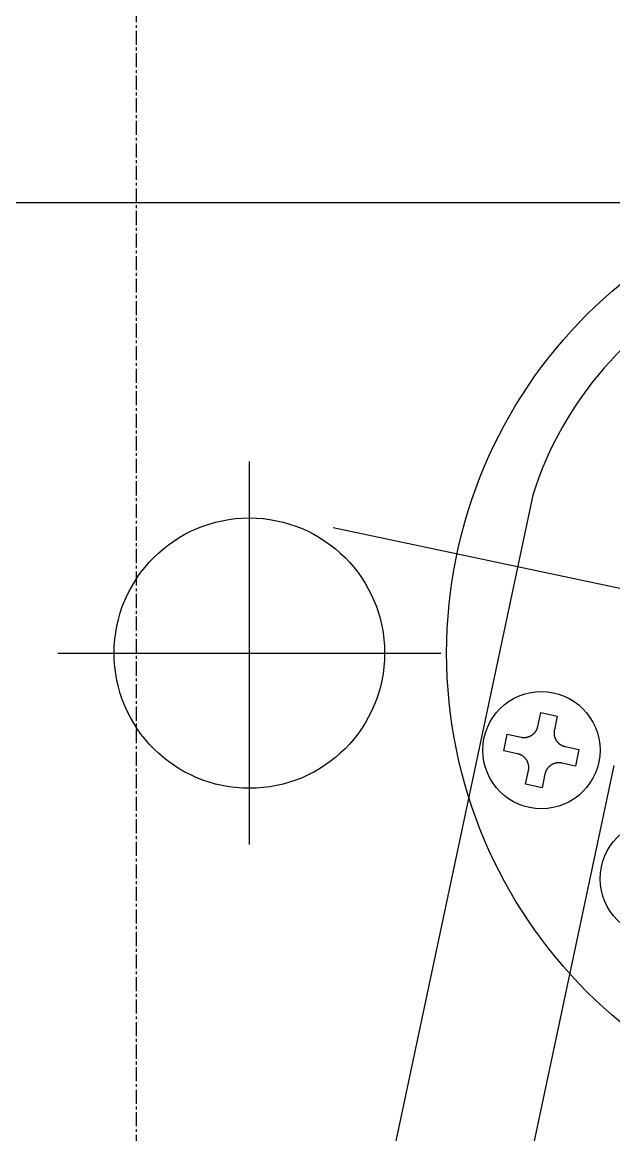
# Model space of a CAD drawing. Extents: x -668440 to 1010955, y -1678500 to 210463.
# Drawn here: x -319304 to -318779, y -897506 to -896519 of the extents above; entities that cross this region are included whole.
import ezdxf

# ---------------------------------------------------------------- set-up
doc = ezdxf.new("R2010")
doc.units = 0
doc.header["$MEASUREMENT"] = 0
doc.linetypes.add('CENTER', pattern=[2, 1.25, -0.25, 0.25, -0.25])
doc.layers.get('0').update_dxf_attribs({"color": 3, "linetype": 'CONTINUOUS'})
for name, color, linetype in [('100', 5, 'CENTER'), ('BOLT', 4, 'CONTINUOUS'), ('C400-R25-6M22_d', 7, 'CONTINUOUS'), ('chole', 7, 'CONTINUOUS'), ('cwr_d', 7, 'CONTINUOUS'), ('注記', 3, 'CONTINUOUS')]:
    doc.layers.add(name, color=color, linetype=linetype)

# ---------------------------------------------------------------- blocks, each defined once
blk = doc.blocks.new('tc02')
at = {"layer": '注記', "color": 4, "linetype": 'Continuous'}
for p, q in [((-18639.46, 32787.617), (-18639.46, 32677.617)), ((-18634.772, 32768.867), (-18633.272, 32768.867)), ((-18634.772, 32767.617), (-18634.772, 32768.867)), ((-18633.272, 32768.867), (-18633.272, 32767.617)), ((-18634.835, 32767.225), (-18634.825, 32767.254)), ((-18634.825, 32767.254), (-18634.817, 32767.283)), ((-18634.817, 32767.283), (-18634.809, 32767.313)), ((-18634.809, 32767.313), (-18634.802, 32767.343)), ((-18634.802, 32767.343), (-18634.796, 32767.373)), ((-18634.796, 32767.373), (-18634.79, 32767.403)), ((-18634.79, 32767.403), (-18634.785, 32767.434)), ((-18634.785, 32767.434), (-18634.781, 32767.464)), ((-18634.781, 32767.464), (-18634.778, 32767.494)), ((-18634.778, 32767.494), (-18634.775, 32767.525)), ((-18634.775, 32767.525), (-18634.773, 32767.556)), ((-18634.773, 32767.556), (-18634.772, 32767.586)), ((-18634.772, 32767.586), (-18634.772, 32767.617)), ((-18633.272, 32767.617), (-18633.271, 32767.586)), ((-18633.271, 32767.586), (-18633.27, 32767.556)), ((-18633.27, 32767.556), (-18633.268, 32767.525)), ((-18633.268, 32767.525), (-18633.266, 32767.494)), ((-18633.266, 32767.494), (-18633.262, 32767.464)), ((-18633.262, 32767.464), (-18633.258, 32767.434)), ((-18633.258, 32767.434), (-18633.253, 32767.403)), ((-18633.253, 32767.403), (-18633.248, 32767.373)), ((-18633.248, 32767.373), (-18633.241, 32767.343)), ((-18633.241, 32767.343), (-18633.234, 32767.313)), ((-18633.234, 32767.313), (-18633.226, 32767.283)), ((-18633.226, 32767.283), (-18633.218, 32767.254)), ((-18633.218, 32767.254), (-18633.209, 32767.225)), ((-18637.272, 32764.867), (-18637.272, 32766.367)), ((-18637.272, 32766.367), (-18636.022, 32766.367)), ((-18636.022, 32766.367), (-18635.991, 32766.367)), ((-18635.991, 32766.367), (-18635.96, 32766.368)), ((-18635.96, 32766.368), (-18635.93, 32766.37)), ((-18635.93, 32766.37), (-18635.899, 32766.373)), ((-18635.899, 32766.373), (-18635.869, 32766.376)), ((-18635.869, 32766.376), (-18635.838, 32766.38)), ((-18635.838, 32766.38), (-18635.808, 32766.385)), ((-18635.808, 32766.385), (-18635.778, 32766.391)), ((-18635.778, 32766.391), (-18635.748, 32766.397)), ((-18635.748, 32766.397), (-18635.718, 32766.404)), ((-18635.718, 32766.404), (-18635.688, 32766.412)), ((-18635.688, 32766.412), (-18635.659, 32766.421)), ((-18635.659, 32766.421), (-18635.629, 32766.43)), ((-18635.629, 32766.43), (-18635.601, 32766.44)), ((-18635.601, 32766.44), (-18635.572, 32766.45)), ((-18635.572, 32766.45), (-18635.543, 32766.462)), ((-18635.543, 32766.462), (-18635.515, 32766.474)), ((-18635.515, 32766.474), (-18635.487, 32766.487)), ((-18635.487, 32766.487), (-18635.46, 32766.5)), ((-18635.46, 32766.5), (-18635.432, 32766.514)), ((-18635.432, 32766.514), (-18635.405, 32766.529)), ((-18635.405, 32766.529), (-18635.379, 32766.544)), ((-18635.379, 32766.544), (-18635.353, 32766.561)), ((-18635.353, 32766.561), (-18635.327, 32766.577)), ((-18635.327, 32766.577), (-18635.302, 32766.595)), ((-18635.302, 32766.595), (-18635.277, 32766.613)), ((-18635.277, 32766.613), (-18635.252, 32766.631)), ((-18635.252, 32766.631), (-18635.229, 32766.65)), ((-18635.229, 32766.65), (-18635.205, 32766.67)), ((-18635.205, 32766.67), (-18635.182, 32766.69)), ((-18635.182, 32766.69), (-18635.16, 32766.711)), ((-18635.16, 32766.711), (-18635.138, 32766.733)), ((-18635.138, 32766.733), (-18635.116, 32766.755)), ((-18635.116, 32766.755), (-18635.095, 32766.777)), ((-18635.095, 32766.777), (-18635.075, 32766.8)), ((-18635.075, 32766.8), (-18635.055, 32766.824)), ((-18635.055, 32766.824), (-18635.036, 32766.848)), ((-18635.036, 32766.848), (-18635.018, 32766.872)), ((-18635.018, 32766.872), (-18635, 32766.897)), ((-18635, 32766.897), (-18634.982, 32766.922)), ((-18634.982, 32766.922), (-18634.965, 32766.948)), ((-18634.965, 32766.948), (-18634.949, 32766.974)), ((-18634.949, 32766.974), (-18634.934, 32767.001)), ((-18634.934, 32767.001), (-18634.919, 32767.028)), ((-18634.919, 32767.028), (-18634.905, 32767.055)), ((-18634.905, 32767.055), (-18634.892, 32767.082)), ((-18634.892, 32767.082), (-18634.879, 32767.11)), ((-18634.879, 32767.11), (-18634.867, 32767.138)), ((-18634.867, 32767.138), (-18634.855, 32767.167)), ((-18634.855, 32767.167), (-18634.845, 32767.196)), ((-18634.845, 32767.196), (-18634.835, 32767.225)), ((-18633.209, 32767.225), (-18633.199, 32767.196)), ((-18633.199, 32767.196), (-18633.188, 32767.167)), ((-18633.188, 32767.167), (-18633.177, 32767.138)), ((-18633.177, 32767.138), (-18633.165, 32767.11)), ((-18633.165, 32767.11), (-18633.152, 32767.082)), ((-18633.152, 32767.082), (-18633.138, 32767.055)), ((-18633.138, 32767.055), (-18633.124, 32767.028)), ((-18633.124, 32767.028), (-18633.109, 32767.001)), ((-18633.109, 32767.001), (-18633.094, 32766.974)), ((-18633.094, 32766.974), (-18633.078, 32766.948)), ((-18633.078, 32766.948), (-18633.061, 32766.922)), ((-18633.061, 32766.922), (-18633.044, 32766.897)), ((-18633.044, 32766.897), (-18633.026, 32766.872)), ((-18633.026, 32766.872), (-18633.007, 32766.848)), ((-18633.007, 32766.848), (-18632.988, 32766.824)), ((-18632.988, 32766.824), (-18632.968, 32766.8)), ((-18632.968, 32766.8), (-18632.948, 32766.777)), ((-18632.948, 32766.777), (-18632.927, 32766.755)), ((-18632.927, 32766.755), (-18632.906, 32766.733)), ((-18632.906, 32766.733), (-18632.884, 32766.711)), ((-18632.884, 32766.711), (-18632.861, 32766.69)), ((-18632.861, 32766.69), (-18632.838, 32766.67)), ((-18632.838, 32766.67), (-18632.815, 32766.65)), ((-18632.815, 32766.65), (-18632.791, 32766.631)), ((-18632.791, 32766.631), (-18632.766, 32766.613)), ((-18632.766, 32766.613), (-18632.742, 32766.595)), ((-18632.742, 32766.595), (-18632.716, 32766.577)), ((-18632.716, 32766.577), (-18632.69, 32766.561)), ((-18632.69, 32766.561), (-18632.664, 32766.544)), ((-18632.664, 32766.544), (-18632.638, 32766.529)), ((-18632.638, 32766.529), (-18632.611, 32766.514)), ((-18632.611, 32766.514), (-18632.584, 32766.5)), ((-18632.584, 32766.5), (-18632.556, 32766.487)), ((-18632.556, 32766.487), (-18632.528, 32766.474)), ((-18632.528, 32766.474), (-18632.5, 32766.462)), ((-18632.5, 32766.462), (-18632.472, 32766.45)), ((-18632.472, 32766.45), (-18632.443, 32766.44)), ((-18632.443, 32766.44), (-18632.414, 32766.43)), ((-18632.414, 32766.43), (-18632.385, 32766.421)), ((-18632.385, 32766.421), (-18632.355, 32766.412)), ((-18632.355, 32766.412), (-18632.325, 32766.404)), ((-18632.325, 32766.404), (-18632.296, 32766.397)), ((-18632.296, 32766.397), (-18632.266, 32766.391)), ((-18632.266, 32766.391), (-18632.235, 32766.385)), ((-18632.235, 32766.385), (-18632.205, 32766.38)), ((-18632.205, 32766.38), (-18632.175, 32766.376)), ((-18632.175, 32766.376), (-18632.144, 32766.373)), ((-18632.144, 32766.373), (-18632.114, 32766.37)), ((-18632.114, 32766.37), (-18632.083, 32766.368)), ((-18632.083, 32766.368), (-18632.052, 32766.367)), ((-18632.052, 32766.367), (-18632.022, 32766.367)), ((-18632.022, 32766.367), (-18630.772, 32766.367)), ((-18630.772, 32766.367), (-18630.772, 32764.867)), ((-18627.46, 32765.617), (-18627.46, 32675.617)), ((-18636.022, 32764.867), (-18637.272, 32764.867)), ((-18635.991, 32764.866), (-18636.022, 32764.867)), ((-18635.96, 32764.865), (-18635.991, 32764.866)), ((-18635.93, 32764.863), (-18635.96, 32764.865)), ((-18635.899, 32764.861), (-18635.93, 32764.863)), ((-18635.869, 32764.857), (-18635.899, 32764.861)), ((-18635.838, 32764.853), (-18635.869, 32764.857)), ((-18635.808, 32764.848), (-18635.838, 32764.853)), ((-18635.778, 32764.843), (-18635.808, 32764.848)), ((-18635.748, 32764.836), (-18635.778, 32764.843)), ((-18635.718, 32764.829), (-18635.748, 32764.836)), ((-18635.688, 32764.821), (-18635.718, 32764.829)), ((-18635.659, 32764.813), (-18635.688, 32764.821)), ((-18635.629, 32764.804), (-18635.659, 32764.813)), ((-18635.601, 32764.794), (-18635.629, 32764.804)), ((-18635.572, 32764.783), (-18635.601, 32764.794)), ((-18635.543, 32764.771), (-18635.572, 32764.783)), ((-18635.515, 32764.759), (-18635.543, 32764.771)), ((-18635.487, 32764.747), (-18635.515, 32764.759)), ((-18635.46, 32764.733), (-18635.487, 32764.747)), ((-18635.432, 32764.719), (-18635.46, 32764.733)), ((-18635.405, 32764.704), (-18635.432, 32764.719)), ((-18635.379, 32764.689), (-18635.405, 32764.704)), ((-18635.353, 32764.673), (-18635.379, 32764.689)), ((-18635.327, 32764.656), (-18635.353, 32764.673)), ((-18635.302, 32764.639), (-18635.327, 32764.656)), ((-18635.277, 32764.621), (-18635.302, 32764.639)), ((-18635.252, 32764.602), (-18635.277, 32764.621)), ((-18635.229, 32764.583), (-18635.252, 32764.602)), ((-18635.205, 32764.563), (-18635.229, 32764.583)), ((-18635.182, 32764.543), (-18635.205, 32764.563)), ((-18635.16, 32764.522), (-18635.182, 32764.543)), ((-18635.138, 32764.5), (-18635.16, 32764.522)), ((-18635.116, 32764.478), (-18635.138, 32764.5)), ((-18635.095, 32764.456), (-18635.116, 32764.478)), ((-18635.075, 32764.433), (-18635.095, 32764.456)), ((-18635.055, 32764.409), (-18635.075, 32764.433)), ((-18635.036, 32764.386), (-18635.055, 32764.409)), ((-18635.018, 32764.361), (-18635.036, 32764.386)), ((-18635, 32764.336), (-18635.018, 32764.361)), ((-18634.982, 32764.311), (-18635, 32764.336)), ((-18634.965, 32764.285), (-18634.982, 32764.311)), ((-18634.949, 32764.259), (-18634.965, 32764.285)), ((-18633.078, 32764.285), (-18633.094, 32764.259)), ((-18633.061, 32764.311), (-18633.078, 32764.285)), ((-18633.044, 32764.336), (-18633.061, 32764.311)), ((-18633.026, 32764.361), (-18633.044, 32764.336)), ((-18633.007, 32764.386), (-18633.026, 32764.361)), ((-18632.988, 32764.409), (-18633.007, 32764.386)), ((-18632.968, 32764.433), (-18632.988, 32764.409)), ((-18632.948, 32764.456), (-18632.968, 32764.433)), ((-18632.927, 32764.478), (-18632.948, 32764.456)), ((-18632.906, 32764.5), (-18632.927, 32764.478)), ((-18632.884, 32764.522), (-18632.906, 32764.5)), ((-18632.861, 32764.543), (-18632.884, 32764.522)), ((-18632.838, 32764.563), (-18632.861, 32764.543)), ((-18632.815, 32764.583), (-18632.838, 32764.563)), ((-18632.791, 32764.602), (-18632.815, 32764.583)), ((-18632.766, 32764.621), (-18632.791, 32764.602)), ((-18632.742, 32764.639), (-18632.766, 32764.621)), ((-18632.716, 32764.656), (-18632.742, 32764.639)), ((-18632.69, 32764.673), (-18632.716, 32764.656)), ((-18632.664, 32764.689), (-18632.69, 32764.673)), ((-18632.638, 32764.704), (-18632.664, 32764.689)), ((-18632.611, 32764.719), (-18632.638, 32764.704)), ((-18632.584, 32764.733), (-18632.611, 32764.719)), ((-18632.556, 32764.747), (-18632.584, 32764.733)), ((-18632.528, 32764.759), (-18632.556, 32764.747)), ((-18632.5, 32764.771), (-18632.528, 32764.759)), ((-18632.472, 32764.783), (-18632.5, 32764.771)), ((-18632.443, 32764.794), (-18632.472, 32764.783)), ((-18632.414, 32764.804), (-18632.443, 32764.794)), ((-18632.385, 32764.813), (-18632.414, 32764.804)), ((-18632.355, 32764.821), (-18632.385, 32764.813)), ((-18632.326, 32764.829), (-18632.355, 32764.821)), ((-18632.296, 32764.836), (-18632.326, 32764.829)), ((-18632.266, 32764.843), (-18632.296, 32764.836)), ((-18632.235, 32764.848), (-18632.266, 32764.843)), ((-18632.205, 32764.853), (-18632.235, 32764.848)), ((-18632.175, 32764.857), (-18632.205, 32764.853)), ((-18632.144, 32764.861), (-18632.175, 32764.857)), ((-18632.114, 32764.863), (-18632.144, 32764.861)), ((-18632.083, 32764.865), (-18632.114, 32764.863)), ((-18632.052, 32764.866), (-18632.083, 32764.865)), ((-18632.022, 32764.867), (-18632.052, 32764.866)), ((-18630.772, 32764.867), (-18632.022, 32764.867)), ((-18634.934, 32764.233), (-18634.949, 32764.259)), ((-18634.919, 32764.206), (-18634.934, 32764.233)), ((-18634.905, 32764.178), (-18634.919, 32764.206)), ((-18634.892, 32764.151), (-18634.905, 32764.178)), ((-18634.879, 32764.123), (-18634.892, 32764.151)), ((-18634.867, 32764.095), (-18634.879, 32764.123)), ((-18634.855, 32764.066), (-18634.867, 32764.095)), ((-18634.845, 32764.038), (-18634.855, 32764.066)), ((-18634.835, 32764.008), (-18634.845, 32764.038)), ((-18634.825, 32763.979), (-18634.835, 32764.008)), ((-18634.817, 32763.95), (-18634.825, 32763.979)), ((-18634.809, 32763.92), (-18634.817, 32763.95)), ((-18634.802, 32763.89), (-18634.809, 32763.92)), ((-18634.796, 32763.86), (-18634.802, 32763.89)), ((-18634.79, 32763.83), (-18634.796, 32763.86)), ((-18634.785, 32763.8), (-18634.79, 32763.83)), ((-18634.781, 32763.769), (-18634.785, 32763.8)), ((-18634.778, 32763.739), (-18634.781, 32763.769)), ((-18634.775, 32763.708), (-18634.778, 32763.739)), ((-18634.773, 32763.678), (-18634.775, 32763.708)), ((-18634.772, 32763.647), (-18634.773, 32763.678)), ((-18634.772, 32763.617), (-18634.772, 32763.647)), ((-18634.772, 32762.367), (-18634.772, 32763.617)), ((-18633.271, 32763.647), (-18633.272, 32763.617)), ((-18633.272, 32763.617), (-18633.272, 32762.367)), ((-18633.27, 32763.678), (-18633.271, 32763.647)), ((-18633.268, 32763.708), (-18633.27, 32763.678)), ((-18633.266, 32763.739), (-18633.268, 32763.708)), ((-18633.262, 32763.769), (-18633.266, 32763.739)), ((-18633.258, 32763.8), (-18633.262, 32763.769)), ((-18633.253, 32763.83), (-18633.258, 32763.8)), ((-18633.248, 32763.86), (-18633.253, 32763.83)), ((-18633.241, 32763.89), (-18633.248, 32763.86)), ((-18633.234, 32763.92), (-18633.241, 32763.89)), ((-18633.226, 32763.95), (-18633.234, 32763.92)), ((-18633.218, 32763.979), (-18633.226, 32763.95)), ((-18633.209, 32764.008), (-18633.218, 32763.979)), ((-18633.199, 32764.038), (-18633.209, 32764.008)), ((-18633.188, 32764.066), (-18633.199, 32764.038)), ((-18633.177, 32764.095), (-18633.188, 32764.066)), ((-18633.165, 32764.123), (-18633.177, 32764.095)), ((-18633.152, 32764.151), (-18633.165, 32764.123)), ((-18633.138, 32764.178), (-18633.152, 32764.151)), ((-18633.124, 32764.206), (-18633.138, 32764.178)), ((-18633.109, 32764.233), (-18633.124, 32764.206)), ((-18633.094, 32764.259), (-18633.109, 32764.233)), ((-18633.272, 32762.367), (-18634.772, 32762.367))]:
    blk.add_line(p, q, dxfattribs=at)
at = {"layer": '注記', "color": 4}
blk.add_line((-18656.19, 32781.117), (-18548.73, 32781.117), dxfattribs=at)
blk.add_circle((-18602.46, 32781.117), 42.5, dxfattribs=at)
at = {"layer": '注記', "color": 4, "linetype": 'Continuous'}
for centre in [(-18634.022, 32765.617), (-18621.46, 32756.617)]:
    blk.add_circle(centre, 5.2, dxfattribs=at)
blk.add_arc((-18608.086, 32784.604), 31.518, 79.71785, 174.51585, dxfattribs=at)
blk = doc.blocks.new('剛接合部C1Y')
at = {"layer": '100'}
blk.add_line((-198990.09265, -397002.59222), (-198990.09265, -393132.59222), dxfattribs=at)
at = {"layer": 'BOLT'}
for p, q in [((-198980.09265, -394349.59222), (-198980.09265, -394315.59222)), ((-198980.09265, -394349.59222), (-198980.09265, -394315.59222)), ((-198980.09265, -394349.59222), (-198980.09265, -394315.59222)), ((-198980.09265, -394349.59222), (-198980.09265, -394315.59222)), ((-198980.09265, -394349.59222), (-198980.09265, -394315.59222)), ((-198980.09265, -394349.59222), (-198980.09265, -394315.59222)), ((-198997.09265, -394332.59222), (-198963.09265, -394332.59222)), ((-198997.09265, -394332.59222), (-198963.09265, -394332.59222)), ((-198997.09265, -394332.59222), (-198963.09265, -394332.59222)), ((-198997.09265, -394332.59222), (-198963.09265, -394332.59222)), ((-198997.09265, -394332.59222), (-198963.09265, -394332.59222)), ((-198997.09265, -394332.59222), (-198963.09265, -394332.59222)), ((-198980.09265, -394332.59222), (-198980.09265, -394332.59222)), ((-198980.09265, -394332.59222), (-198980.09265, -394332.59222))]:
    blk.add_line(p, q, dxfattribs=at)
at = {"layer": 'C400-R25-6M22_d'}
blk.add_line((-199080.09265, -394292.59222), (-198880.09265, -394292.59222), dxfattribs=at)
blk.add_circle((-198980.09265, -394332.59222), 12, dxfattribs=at)
at = {"layer": 'chole'}
blk.add_circle((-198980.09265, -394332.59222), 12, dxfattribs=at)
blk.add_circle((-198980.09265, -394332.59222), 12, dxfattribs=at)
at = {"layer": 'cwr_d'}
blk.add_circle((-198980.09265, -394332.59222), 12, dxfattribs=at)
blk.add_circle((-198980.09265, -394332.59222), 12, dxfattribs=at)
at = {"rotation": 348.0238675557966}
blk.add_blockref('tc02', (-187524.75075, -430260.28802), dxfattribs=at)

msp = doc.modelspace()

# ---------------------------------------------------------------- block references
at = {"xscale": 10, "yscale": 10, "zscale": 10}
msp.add_blockref('剛接合部C1Y', (1670698.6842, 3046247.35843, 5600), dxfattribs=at)

doc.saveas('drawing.dxf')
